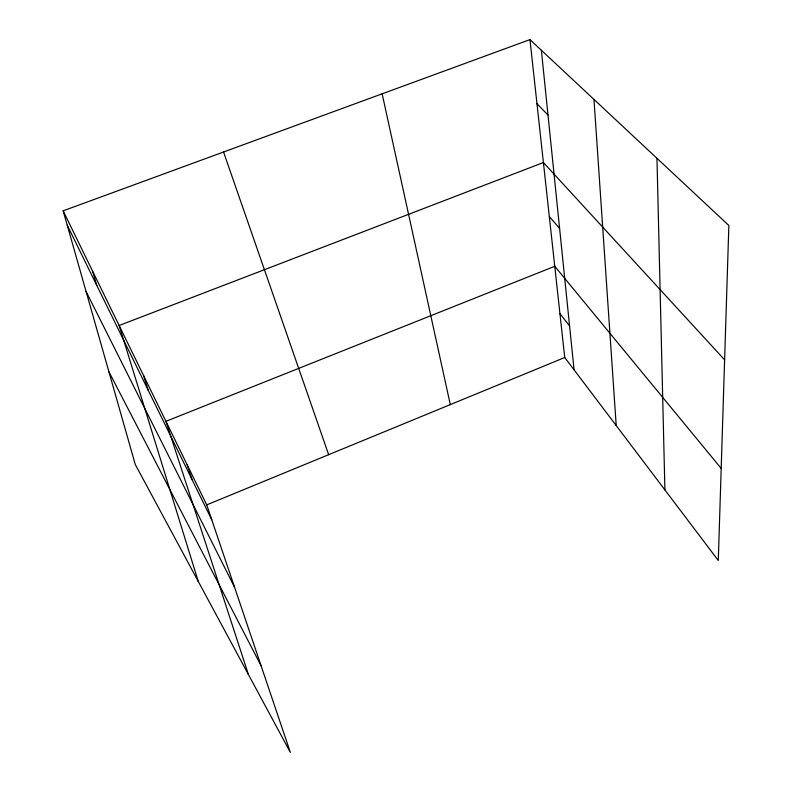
<?xml version="1.0" encoding="UTF-8"?>
<svg xmlns="http://www.w3.org/2000/svg" width="792" height="792" viewBox="0 0 792 792"><rect width="100%" height="100%" fill="white"/><g stroke="black" fill="none" stroke-linecap="round" stroke-linejoin="round"><path stroke-width="1.19" d="M206.732 504.88L564.736 357.509L529.957 39.6L63.142 210.84L135.284 464.518L290.357 752.4L206.732 504.88L63.142 210.84M529.957 39.6L728.858 225.492L718.285 560.488L564.736 357.509M536.976 103.782L547.995 114.979M724.621 359.845L543.401 162.538L119.137 325.502L198.277 581.467M549.311 216.513L559.597 228.393M721.195 468.438L554.756 266.29L165.934 421.324L248.401 674.517M559.944 313.662L569.567 325.898M108.91 371.775L261.083 665.765M86.081 291.505L234.571 587.278M67.221 225.156L211.761 519.77M223.552 151.995L328.65 454.687M187.16 464.795L192.129 479.754M143.54 375.467L148.282 390.397M92.456 270.854L96.812 285.476M382.14 93.822L450.311 404.613M541.372 50.272L574.071 369.844M593.98 99.436L616.206 425.542M656.964 158.301L664.904 489.921"/></g></svg>
